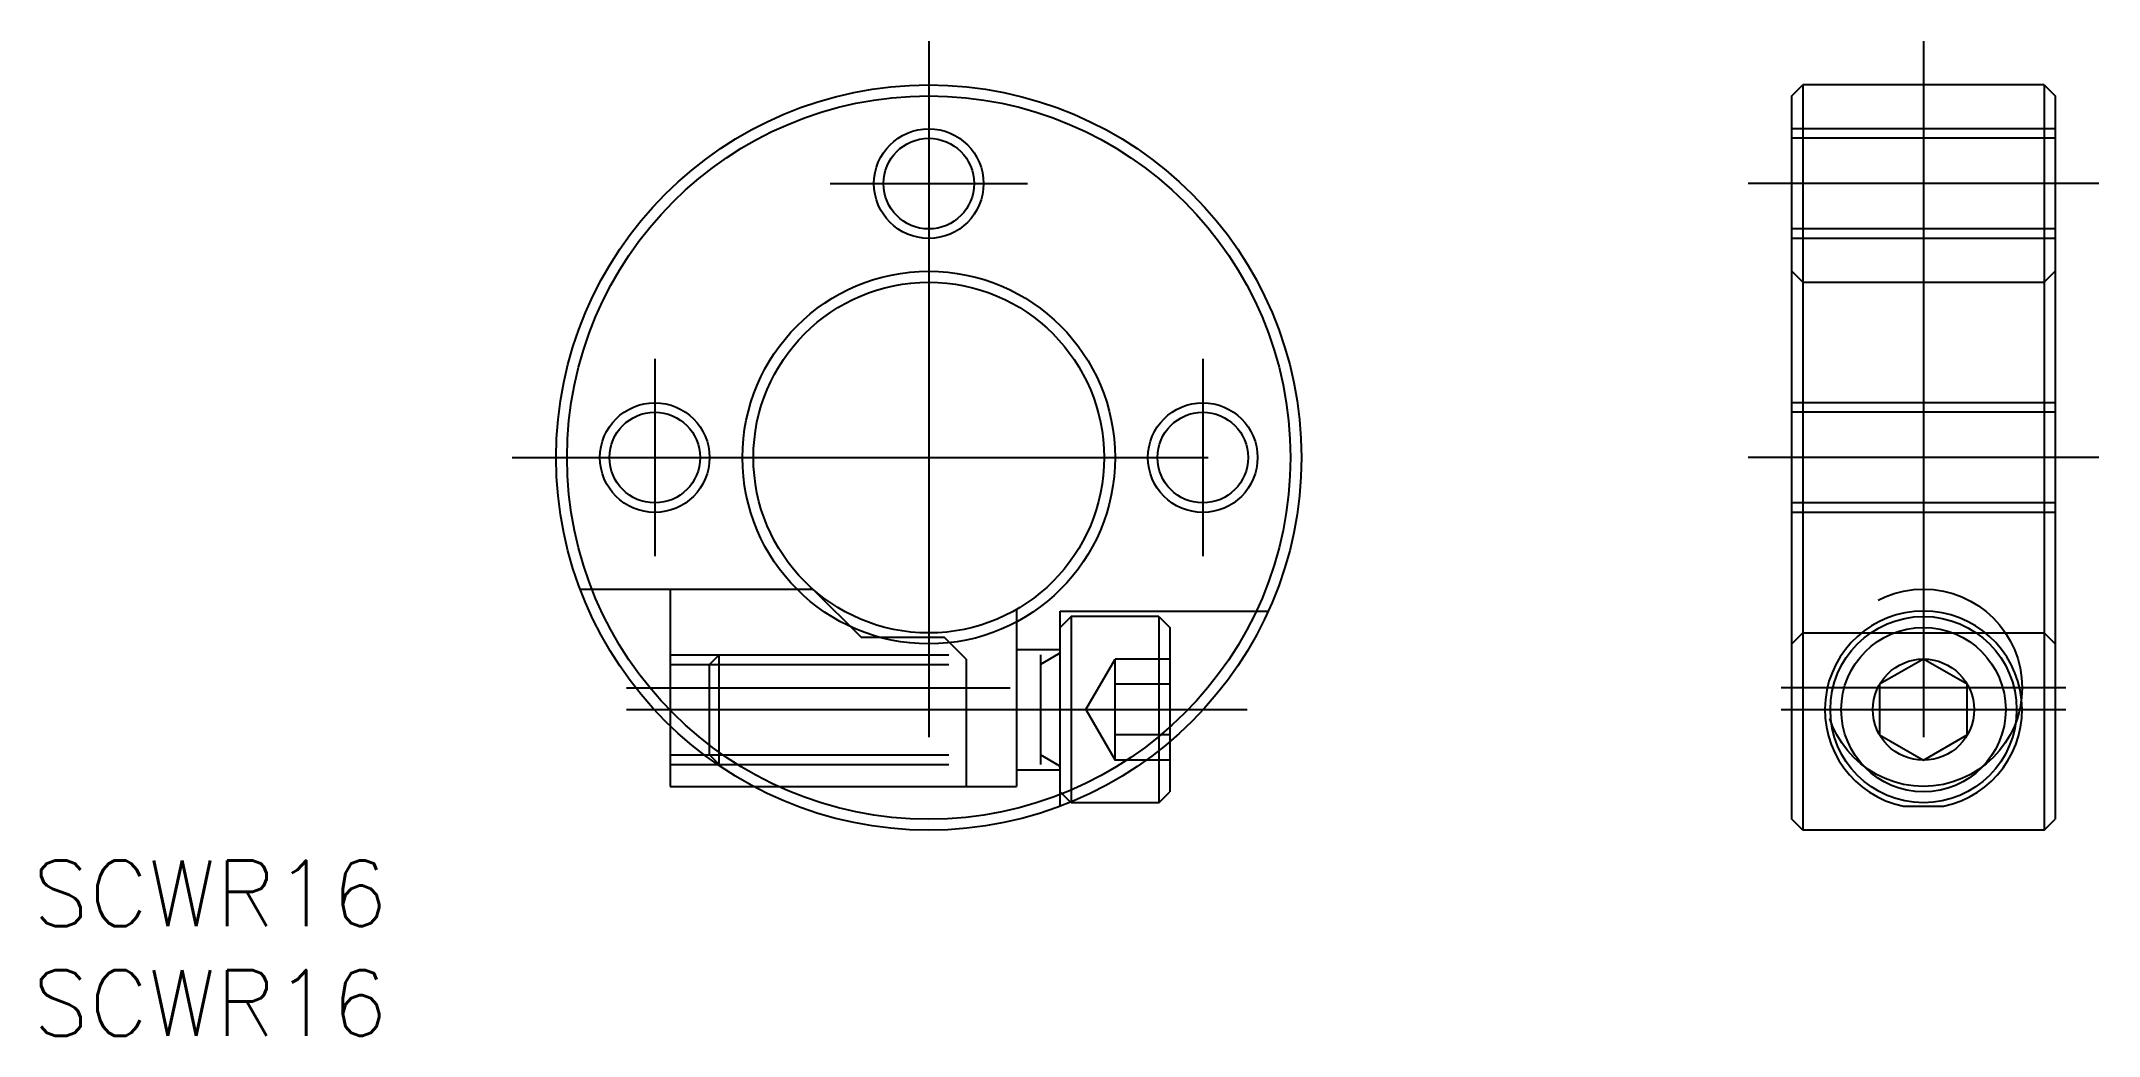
# Model space of a CAD drawing. Extents: x -40.5 to 53.4, y -26.4 to 19.
import ezdxf

# ---------------------------------------------------------------- set-up
doc = ezdxf.new("R2010")
doc.units = 0
doc.linetypes.add('CENTER', pattern=[50.8, 31.75, -6.35, 6.35, -6.35])
doc.linetypes.add('DASHED', pattern=[19.05, 12.7, -6.35])
doc.layers.get('0').update_dxf_attribs({"linetype": 'CONTINUOUS'})
doc.layers.add('CENTER', color=1, linetype='CENTER')
doc.styles.get("Standard").update_dxf_attribs({"font": 'txt.shx', "height": 3, "bigfont": 'bigfont.shx'})

msp = doc.modelspace()

# ---------------------------------------------------------------- linework, layer by layer
at = {"color": 7, "linetype": 'CONTINUOUS'}
for p, q in [((39.381, 16.5), (39.881, 17)), ((50.881, 17), (39.881, 17)), ((39.881, 17), (39.881, -17)), ((50.881, 17), (51.381, 16.5)), ((50.881, 17), (50.881, -17)), ((39.381, -16.5), (39.381, 16.5)), ((51.381, 16.5), (51.381, -16.5)), ((45.381, -9.191), (43.381, -10.345)), ((47.381, -10.345), (45.381, -9.191)), ((43.381, -10.345), (43.381, -12.655)), ((47.381, -12.655), (47.381, -10.345)), ((-11.792, -12.246), (-11.792, -15)), ((11, -12.961), (11, -15.25)), ((43.381, -12.655), (45.381, -13.809)), ((45.381, -13.809), (47.381, -12.655)), ((10.5, -13.37), (10.5, -15.75)), ((-11.792, -15), (-8, -15)), ((6.5, -15.75), (6.47, -15.72)), ((6.5, -15.708), (6.5, -15.75)), ((10.5, -15.75), (6.5, -15.75)), ((10.5, -15.75), (11, -15.25)), ((44.466, -15.906), (46.296, -15.906)), ((39.881, -17), (39.381, -16.5)), ((50.881, -17), (51.381, -16.5)), ((50.881, -17), (39.881, -17))]:
    msp.add_line(p, q, dxfattribs=at)
at = {"color": 3, "linetype": 'DASHED'}
for p, q in [((51.381, 15), (39.381, 15)), ((51.381, 14.567), (39.381, 14.567)), ((51.381, 10.433), (39.381, 10.433)), ((51.381, 10), (39.381, 10)), ((39.881, 8), (39.381, 8.5)), ((50.881, 8), (51.381, 8.5)), ((39.881, 8), (50.881, 8)), ((51.381, 2.5), (39.381, 2.5)), ((51.381, 2.067), (39.381, 2.067)), ((51.381, -2.067), (39.381, -2.067)), ((51.381, -2.5), (39.381, -2.5)), ((-15.906, -6), (-5.292, -6)), ((-11.792, -6), (-11.792, -12.246)), ((-5.292, -6), (-3.092, -8.2)), ((4, -6.928), (4, -15)), ((6, -7), (15.492, -7)), ((6, -15.906), (6, -7)), ((6.5, -7.25), (6, -7.75)), ((6.5, -7.25), (6.5, -15.708)), ((10.5, -7.25), (6.5, -7.25)), ((10.5, -7.25), (10.5, -13.37)), ((10.5, -7.25), (11, -7.75)), ((-3.092, -8.2), (0.708, -8.2)), ((1.708, -9.2), (0.708, -8.2)), ((11, -7.75), (11, -12.961)), ((39.381, -8.5), (39.881, -8)), ((39.881, -8), (50.881, -8)), ((51.381, -8.5), (50.881, -8)), ((-11.792, -9), (5.8, -9)), ((-10, -9.433), (-9.567, -9)), ((-9.567, -14), (-9.567, -9)), ((1.708, -9.2), (1.708, -15)), ((4, -8.75), (6, -8.75)), ((5.9, -8.973), (5.104, -9.433)), ((5.104, -9), (5.104, -14)), ((7.167, -11.5), (8.5, -9.191)), ((8.5, -13.809), (8.5, -9.191)), ((11, -9.191), (8.5, -9.191)), ((-11.792, -9.433), (5.104, -9.433)), ((-10, -13.567), (-10, -9.433)), ((11, -10.345), (8.5, -10.345)), ((7.167, -11.5), (8.5, -13.809)), ((11, -12.655), (8.5, -12.655)), ((-11.792, -13.567), (5.104, -13.567)), ((-11.792, -14), (5.8, -14)), ((-9.567, -14), (-10, -13.567)), ((5.9, -14.027), (5.104, -13.567)), ((11, -13.809), (8.5, -13.809)), ((-8, -15), (4, -15)), ((4, -14.25), (6, -14.25)), ((6.47, -15.72), (6, -15.25))]:
    msp.add_line(p, q, dxfattribs=at)
at = {"color": 7, "linetype": 'CONTINUOUS'}
for centre, radius in [((0, 0), 17), ((0, 0), 16.5), ((0, 12.5), 2.067), ((0, 0), 8.5), ((0, 0), 8), ((-12.5, 0), 2.067), ((12.5, 0), 2.067), ((45.381, -11.5), 4.25), ((45.381, -11.5), 3.75), ((45.381, -11.5), 2.309)]:
    msp.add_circle(centre, radius, dxfattribs=at)
at = {"color": 3, "linetype": 'CONTINUOUS'}
for centre in [(0, 12.5), (-12.5, 0), (12.5, 0)]:
    msp.add_circle(centre, 2.5, dxfattribs=at)
at = {"color": 3, "linetype": 'DASHED'}
msp.add_circle((45.381, -10.5), 4.5, dxfattribs=at)
at = {"color": 7, "linetype": 'CONTINUOUS'}
msp.add_arc((45.381, -11.5), 4.5, 281.73315, 258.26685, dxfattribs=at)
at = {"color": 3, "linetype": 'DASHED'}
for centre, start, end in [((5.8, -8.8), 270, 0), ((5.8, -14.2), 0, 90)]:
    msp.add_arc(centre, 0.2, start, end, dxfattribs=at)
at = {"layer": 'CENTER', "color": 1, "linetype": 'CENTER'}
for p, q in [((0, 19), (0, -19)), ((45.381, 19), (45.381, -19)), ((-4.5, 12.5), (4.5, 12.5)), ((53.381, 12.5), (37.381, 12.5)), ((-12.5, 4.5), (-12.5, -4.5)), ((12.5, 4.5), (12.5, -4.5)), ((-19, 0), (19, 0)), ((53.381, 0), (37.381, 0)), ((-13.792, -10.5), (3.708, -10.5)), ((51.881, -10.5), (38.881, -10.5)), ((-13.792, -11.5), (14.52, -11.5)), ((38.881, -11.5), (51.881, -11.5))]:
    msp.add_line(p, q, dxfattribs=at)

# ---------------------------------------------------------------- texts
at = {"color": 7, "linetype": 'CONTINUOUS'}
for p in [(-40.882, -21.383), (-40.882, -26.383)]:
    msp.add_text('SCWR16', height=3, dxfattribs=at).set_placement(p)

doc.saveas('drawing.dxf')
